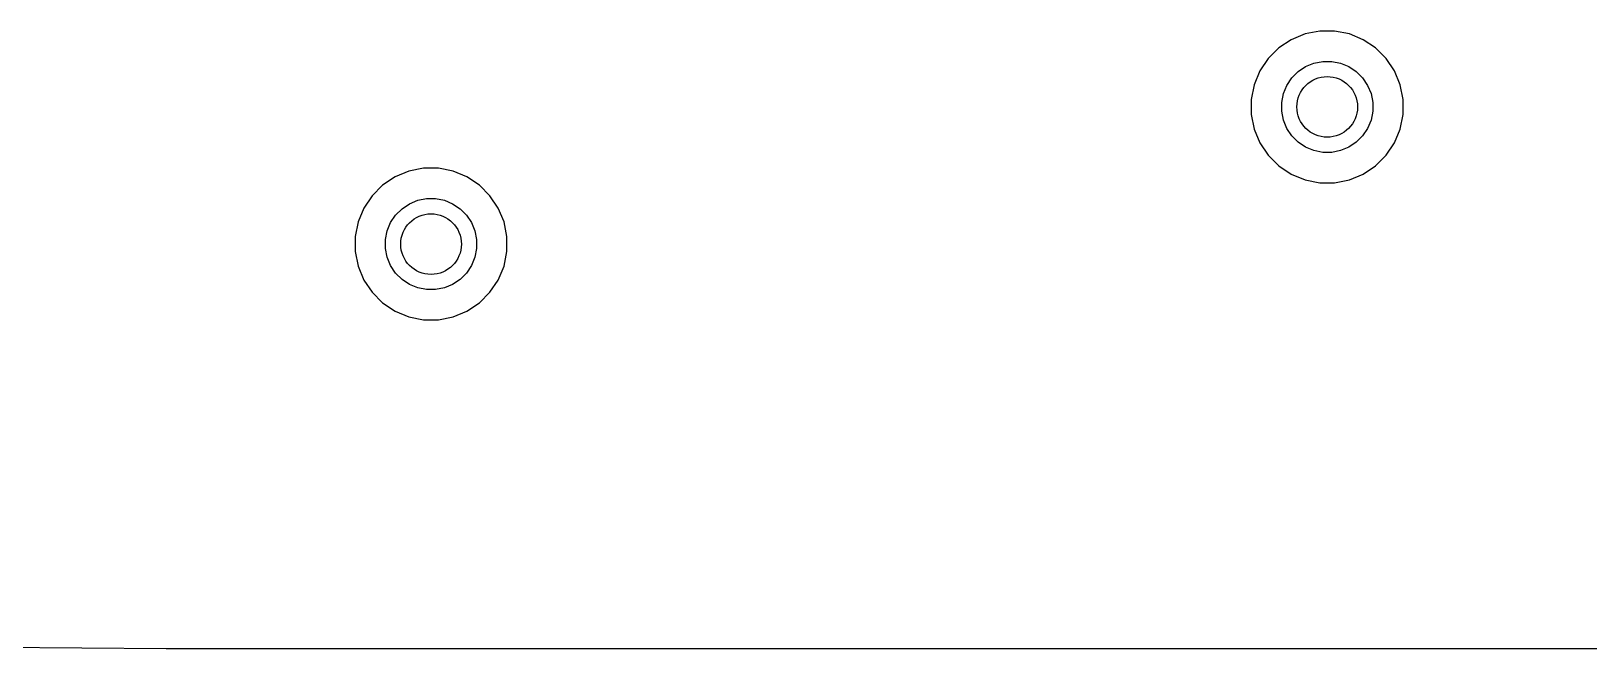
# Model space of a CAD drawing. Extents: x 76.5 to 170.9, y -170.6 to -83.1.
# Drawn here: x 112.71 to 122.97, y -133.16 to -129.08 of the extents above; entities that cross this region are included whole.
import ezdxf

# ---------------------------------------------------------------- set-up
doc = ezdxf.new("R2010")
doc.units = 0
doc.header["$MEASUREMENT"] = 0
doc.layers.add('BLACK', color=7, linetype='CONTINUOUS')

msp = doc.modelspace()

# ---------------------------------------------------------------- linework, layer by layer
at = {"layer": 'BLACK', "linetype": 'CONTINUOUS'}
for p, q in [((121.102, -129.1), (121.011, -129.138)), ((121.199, -129.081), (121.102, -129.1)), ((121.297, -129.081), (121.199, -129.081)), ((121.394, -129.1), (121.297, -129.081)), ((121.485, -129.138), (121.394, -129.1)), ((120.929, -129.192), (120.86, -129.262)), ((121.011, -129.138), (120.929, -129.192)), ((121.567, -129.192), (121.485, -129.138)), ((121.636, -129.262), (121.567, -129.192)), ((120.86, -129.262), (120.805, -129.344)), ((121.057, -129.348), (121.106, -129.315)), ((121.106, -129.315), (121.161, -129.292)), ((121.161, -129.292), (121.219, -129.281)), ((121.219, -129.281), (121.278, -129.281)), ((121.278, -129.281), (121.336, -129.292)), ((121.336, -129.292), (121.39, -129.315)), ((121.39, -129.315), (121.439, -129.348)), ((121.691, -129.344), (121.636, -129.262)), ((120.805, -129.344), (120.767, -129.435)), ((120.982, -129.439), (121.015, -129.389)), ((121.015, -129.389), (121.057, -129.348)), ((121.439, -129.348), (121.481, -129.389)), ((121.481, -129.389), (121.514, -129.439)), ((121.729, -129.435), (121.691, -129.344)), ((120.767, -129.435), (120.748, -129.531)), ((120.948, -129.551), (120.96, -129.493)), ((120.96, -129.493), (120.982, -129.439)), ((121.514, -129.439), (121.537, -129.493)), ((121.537, -129.493), (121.548, -129.551)), ((121.748, -129.531), (121.729, -129.435)), ((120.748, -129.531), (120.748, -129.63)), ((120.748, -129.63), (120.767, -129.727)), ((120.948, -129.61), (120.948, -129.551)), ((120.96, -129.668), (120.948, -129.61)), ((121.548, -129.61), (121.537, -129.668)), ((121.548, -129.551), (121.548, -129.61)), ((121.729, -129.727), (121.748, -129.63)), ((121.748, -129.63), (121.748, -129.531)), ((120.767, -129.727), (120.805, -129.818)), ((120.982, -129.723), (120.96, -129.668)), ((121.015, -129.772), (120.982, -129.723)), ((121.514, -129.723), (121.481, -129.772)), ((121.537, -129.668), (121.514, -129.723)), ((121.691, -129.818), (121.729, -129.727)), ((120.805, -129.818), (120.86, -129.899)), ((121.057, -129.814), (121.015, -129.772)), ((121.106, -129.847), (121.057, -129.814)), ((121.439, -129.814), (121.39, -129.847)), ((121.481, -129.772), (121.439, -129.814)), ((121.636, -129.899), (121.691, -129.818)), ((120.86, -129.899), (120.929, -129.969)), ((121.161, -129.869), (121.106, -129.847)), ((121.219, -129.881), (121.161, -129.869)), ((121.278, -129.881), (121.219, -129.881)), ((121.336, -129.869), (121.278, -129.881)), ((121.39, -129.847), (121.336, -129.869)), ((121.567, -129.969), (121.636, -129.899)), ((115.197, -130.005), (115.106, -130.043)), ((115.294, -129.986), (115.197, -130.005)), ((115.392, -129.986), (115.294, -129.986)), ((115.489, -130.005), (115.392, -129.986)), ((115.58, -130.043), (115.489, -130.005)), ((120.929, -129.969), (121.011, -130.024)), ((121.011, -130.024), (121.102, -130.061)), ((121.394, -130.061), (121.485, -130.024)), ((121.485, -130.024), (121.567, -129.969)), ((115.024, -130.097), (114.955, -130.167)), ((115.106, -130.043), (115.024, -130.097)), ((115.662, -130.097), (115.58, -130.043)), ((115.731, -130.167), (115.662, -130.097)), ((121.102, -130.061), (121.199, -130.081)), ((121.199, -130.081), (121.297, -130.081)), ((121.297, -130.081), (121.394, -130.061)), ((114.955, -130.167), (114.9, -130.249)), ((115.152, -130.253), (115.201, -130.22)), ((115.201, -130.22), (115.256, -130.197)), ((115.256, -130.197), (115.314, -130.186)), ((115.314, -130.186), (115.373, -130.186)), ((115.373, -130.186), (115.431, -130.197)), ((115.431, -130.197), (115.485, -130.22)), ((115.485, -130.22), (115.534, -130.253)), ((115.786, -130.249), (115.731, -130.167)), ((114.862, -130.34), (114.843, -130.436)), ((114.9, -130.249), (114.862, -130.34)), ((115.055, -130.398), (115.077, -130.344)), ((115.077, -130.344), (115.11, -130.294)), ((115.11, -130.294), (115.152, -130.253)), ((115.534, -130.253), (115.576, -130.294)), ((115.576, -130.294), (115.609, -130.344)), ((115.609, -130.344), (115.632, -130.398)), ((115.824, -130.34), (115.786, -130.249)), ((115.843, -130.436), (115.824, -130.34)), ((114.843, -130.436), (114.843, -130.535)), ((115.043, -130.456), (115.055, -130.398)), ((115.632, -130.398), (115.643, -130.456)), ((115.843, -130.535), (115.843, -130.436)), ((114.843, -130.535), (114.862, -130.632)), ((115.043, -130.515), (115.043, -130.456)), ((115.055, -130.573), (115.043, -130.515)), ((115.643, -130.515), (115.632, -130.573)), ((115.643, -130.456), (115.643, -130.515)), ((115.824, -130.632), (115.843, -130.535)), ((114.862, -130.632), (114.9, -130.723)), ((115.077, -130.628), (115.055, -130.573)), ((115.11, -130.677), (115.077, -130.628)), ((115.609, -130.628), (115.576, -130.677)), ((115.632, -130.573), (115.609, -130.628)), ((115.786, -130.723), (115.824, -130.632)), ((114.9, -130.723), (114.955, -130.804)), ((115.152, -130.719), (115.11, -130.677)), ((115.201, -130.752), (115.152, -130.719)), ((115.256, -130.774), (115.201, -130.752)), ((115.485, -130.752), (115.431, -130.774)), ((115.534, -130.719), (115.485, -130.752)), ((115.576, -130.677), (115.534, -130.719)), ((115.731, -130.804), (115.786, -130.723)), ((114.955, -130.804), (115.024, -130.874)), ((115.314, -130.786), (115.256, -130.774)), ((115.373, -130.786), (115.314, -130.786)), ((115.431, -130.774), (115.373, -130.786)), ((115.662, -130.874), (115.731, -130.804)), ((115.024, -130.874), (115.106, -130.929)), ((115.106, -130.929), (115.197, -130.966)), ((115.197, -130.966), (115.294, -130.986)), ((115.392, -130.986), (115.489, -130.966)), ((115.489, -130.966), (115.58, -130.929)), ((115.58, -130.929), (115.662, -130.874)), ((115.294, -130.986), (115.392, -130.986)), ((113.598, -133.156), (106.774, -133.097)), ((113.599, -133.156), (113.598, -133.156)), ((113.598, -133.156), (113.598, -133.156)), ((123.548, -133.156), (113.599, -133.156))]:
    msp.add_line(p, q, dxfattribs=at)
at = {"layer": 'BLACK'}
for centre in [(121.248, -129.581), (115.343, -130.486)]:
    msp.add_circle(centre, 0.2, dxfattribs=at)

doc.saveas('drawing.dxf')
